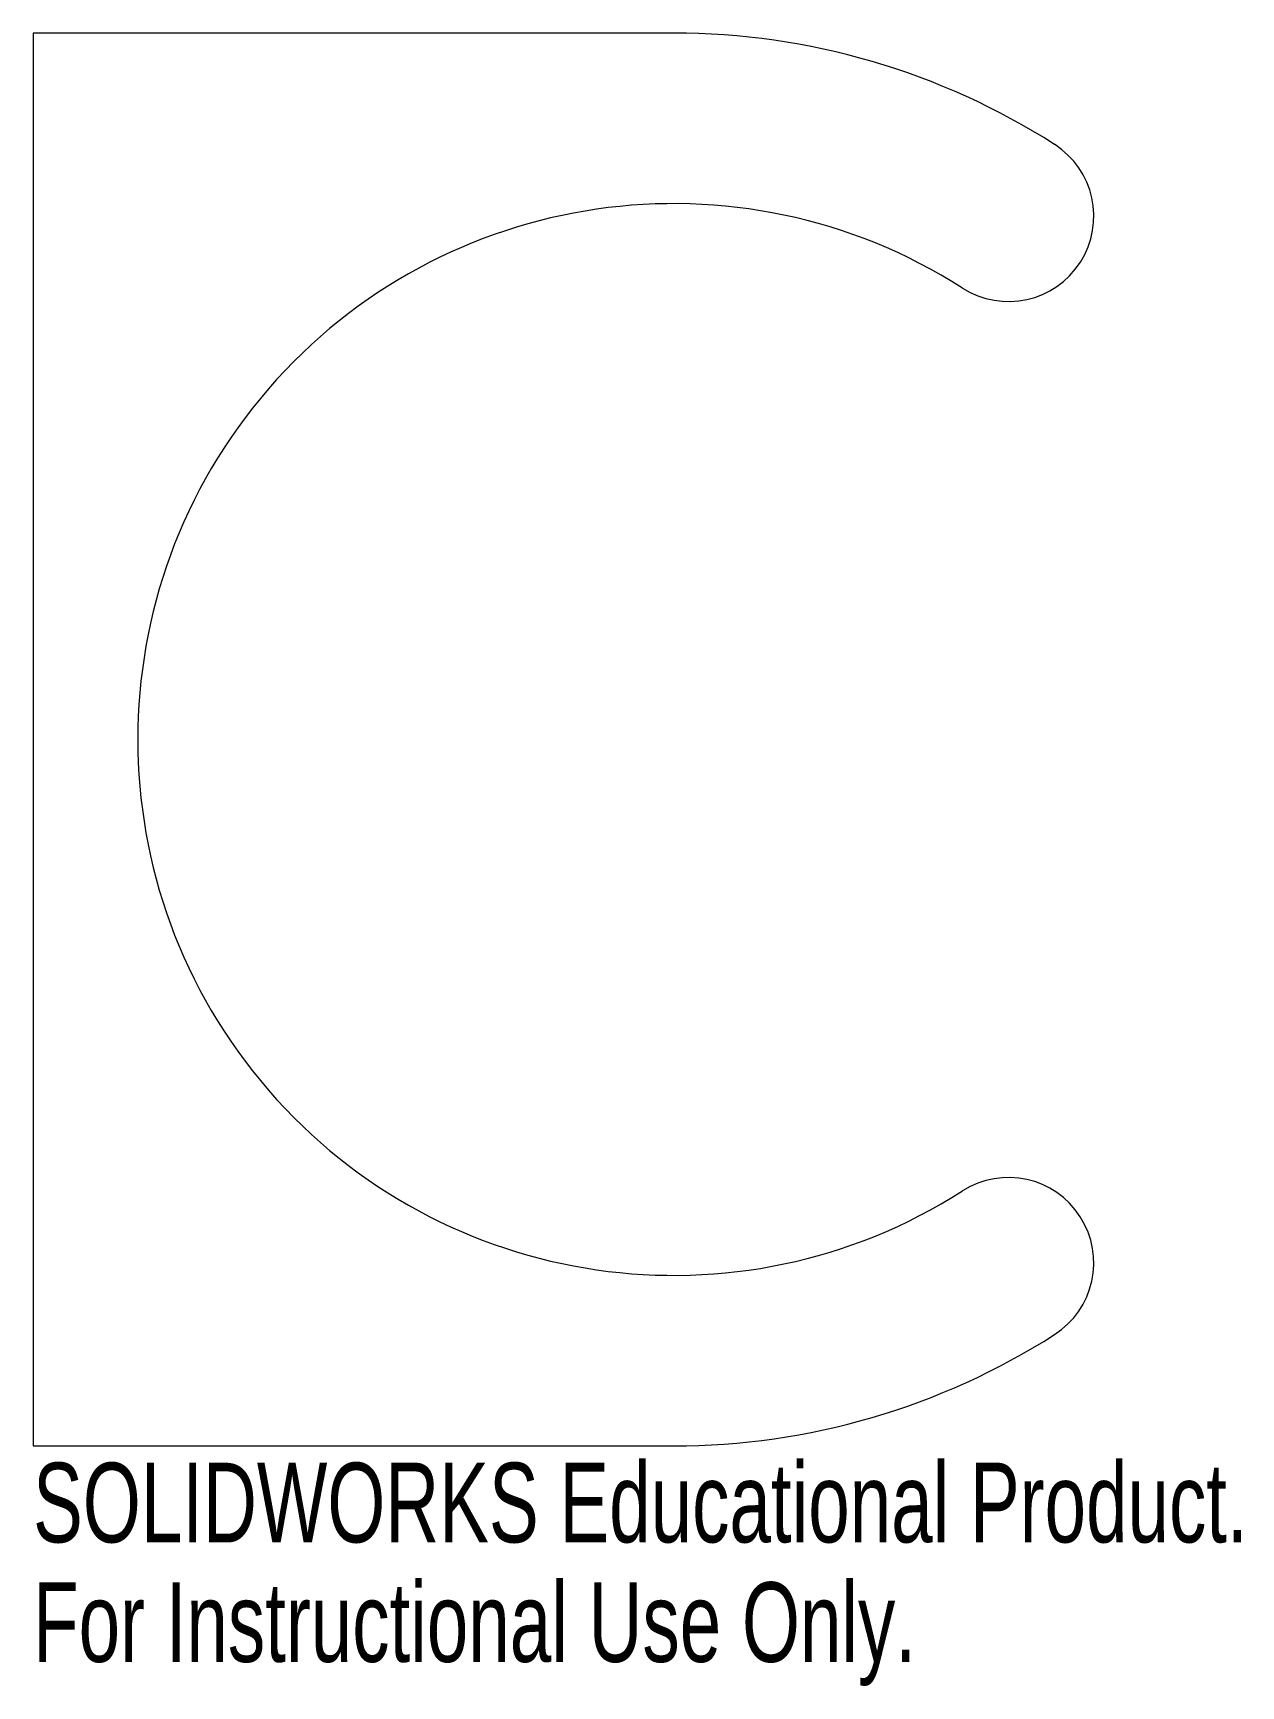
# Model space of a CAD drawing. Header units: inches. Extents: x -1.53 to 1.35, y -2.26 to 1.69.
import ezdxf

# ---------------------------------------------------------------- set-up
doc = ezdxf.new("R2010")
doc.units = ezdxf.units.IN
doc.header["$MEASUREMENT"] = 0
doc.styles.add('SLDTEXTSTYLE0', font='TXT', dxfattribs={"width": 0.7})

msp = doc.modelspace()

# ---------------------------------------------------------------- linework, layer by layer
at = {"color": 7, "linetype": 'Continuous', "lineweight": 15}
for p, q in [((-1.53, 1.6875), (-1.53, -1.6875)), ((0, 1.6875), (-1.53, 1.6875)), ((-1.53, -1.6875), (0, -1.6875))]:
    msp.add_line(p, q, dxfattribs=at)
for centre, radius, start, end in [((0, 0), 1.6875, 57.4008, 90), ((0.7994, 1.25), 0.2038, 237.4008, 57.4008), ((0, 0), 1.28, 57.4008, 302.5992), ((0.7994, -1.25), 0.2037, 302.5992, 122.5992), ((0, 0), 1.6875, 270, 302.5992)]:
    msp.add_arc(centre, radius, start, end, dxfattribs=at)

# ---------------------------------------------------------------- texts
at = {"color": 7, "linetype": 'Continuous', "char_height": 0.1903, "attachment_point": 1, "style": 'SLDTEXTSTYLE0'}
for s, insert in [('SOLIDWORKS Educational Product.', (-1.53, -1.7276)), ('For Instructional Use Only.', (-1.53, -2.0131))]:
    msp.add_mtext(s, dxfattribs=dict(at, insert=insert))

doc.saveas('drawing.dxf')
